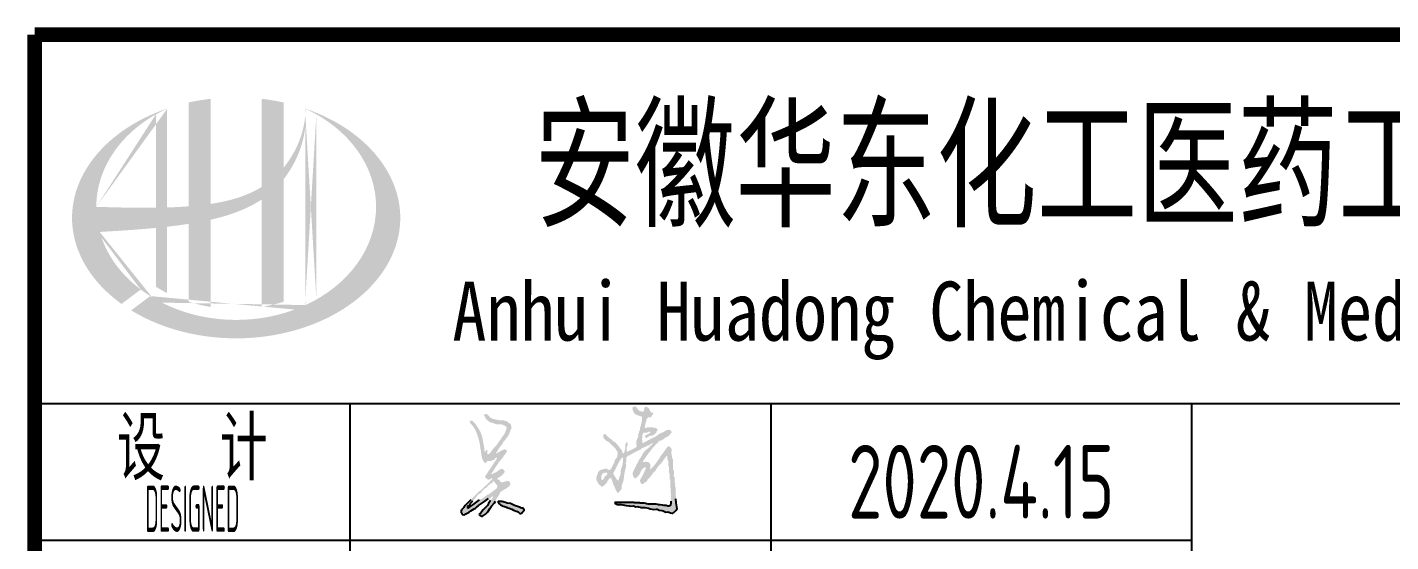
# Model space of a CAD drawing. Extents: x 84552 to 1115094, y -331058 to 102248.
# Drawn here: x 116173 to 119414, y 57981 to 59202 of the extents above; entities that cross this region are included whole.
import ezdxf
from ezdxf.enums import TextEntityAlignment as Align

# ---------------------------------------------------------------- set-up
doc = ezdxf.new("R2010")
doc.units = 0
doc.header["$LTSCALE"] = 1000
doc.header["$MEASUREMENT"] = 0
doc.styles.add('sceie', font='sceie.shx', dxfattribs={"width": 0.7, "bigfont": 'sceic.shx'})
doc.styles.add('宋体', font='', dxfattribs={"width": 0.6})
doc.styles.get('宋体').set_extended_font_data('SimSun')

msp = doc.modelspace()

# ---------------------------------------------------------------- hatches: boundary and pattern name
h = msp.add_hatch(color=256)
edge = h.paths.add_edge_path()
edge.add_spline(control_points=[(116609.1, 58745.6), (116612.1, 58746.3), (116615.2, 58747), (116639.7, 58752.9), (116661, 58759.4), (116698.5, 58775), (116715, 58783.4), (116730.4, 58793.7)], knot_values=[61.629012, 61.629012, 61.629012, 61.629012, 63.330431, 63.330431, 75.353634, 75.353634, 85.398649, 85.398649, 85.398649, 85.398649], degree=3, periodic=0)
edge.add_line((116730.4, 58793.7), (116730.4, 58538.6))
edge.add_spline(control_points=[(116730.4, 58538.6), (116739, 58540), (116747.5, 58541.7), (116764.9, 58545.7), (116773.7, 58548.1), (116782.4, 58550.8)], knot_values=[4.908456, 4.908456, 4.908456, 4.908456, 4.992821, 4.992821, 5.083034, 5.083034, 5.083034, 5.083034], degree=3, periodic=0)
edge.add_line((116782.4, 58550.8), (116782.4, 58841.6))
edge.add_spline(control_points=[(116782.4, 58841.6), (116786.8, 58847), (116790.9, 58852.7), (116803.9, 58872.5), (116811.7, 58887.5), (116826.4, 58923.9), (116832, 58945.8), (116834.3, 58968.5), (116834.4, 58969.1), (116834.4, 58969.7)], knot_values=[97.991744, 97.991744, 97.991744, 97.991744, 101.64219, 101.64219, 110.337975, 110.337975, 121.934322, 121.934322, 122.270691, 122.270691, 122.270691, 122.270691], degree=3, periodic=0)
edge.add_line((116834.4, 58969.7), (116834.4, 59004.9))
edge.add_spline(control_points=[(116834.4, 59004.9), (116834.4, 59001.1), (116834.2, 58997.3), (116833.9, 58993.4)], knot_values=[126.194075, 126.194075, 126.194075, 126.194075, 128.396762, 128.396762, 128.396762, 128.396762], degree=3, periodic=0)
edge.add_spline(control_points=[(116833.9, 58993.4), (116833.7, 58990.3), (116833.4, 58987.2), (116833, 58984.1)], knot_values=[124.417049, 124.417049, 124.417049, 124.417049, 126.194075, 126.194075, 126.194075, 126.194075], degree=3, periodic=0)
edge.add_spline(control_points=[(116833, 58984.1), (116832.4, 58979.6), (116831.7, 58975), (116830.8, 58970.5)], knot_values=[121.80529, 121.80529, 121.80529, 121.80529, 124.417049, 124.417049, 124.417049, 124.417049], degree=3, periodic=0)
edge.add_spline(control_points=[(116830.8, 58970.5), (116829.6, 58964.4), (116828.1, 58958.3), (116826.4, 58952.3)], knot_values=[118.31574, 118.31574, 118.31574, 118.31574, 121.80529, 121.80529, 121.80529, 121.80529], degree=3, periodic=0)
edge.add_spline(control_points=[(116826.4, 58952.3), (116824.6, 58946.2), (116822.6, 58940.2), (116820.3, 58934.3)], knot_values=[114.795988, 114.795988, 114.795988, 114.795988, 118.31574, 118.31574, 118.31574, 118.31574], degree=3, periodic=0)
edge.add_spline(control_points=[(116820.3, 58934.3), (116818.1, 58928.5), (116815.6, 58922.7), (116812.9, 58917)], knot_values=[111.329641, 111.329641, 111.329641, 111.329641, 114.795988, 114.795988, 114.795988, 114.795988], degree=3, periodic=0)
edge.add_spline(control_points=[(116812.9, 58917), (116810.1, 58911.2), (116807.1, 58905.6), (116803.9, 58900)], knot_values=[107.79529, 107.79529, 107.79529, 107.79529, 111.329641, 111.329641, 111.329641, 111.329641], degree=3, periodic=0)
edge.add_spline(control_points=[(116803.9, 58900), (116800.7, 58894.6), (116797.4, 58889.3), (116793.8, 58884.2)], knot_values=[104.343579, 104.343579, 104.343579, 104.343579, 107.79529, 107.79529, 107.79529, 107.79529], degree=3, periodic=0)
edge.add_spline(control_points=[(116793.8, 58884.2), (116790.2, 58879), (116786.4, 58874), (116782.4, 58869.1)], knot_values=[100.8507, 100.8507, 100.8507, 100.8507, 104.343579, 104.343579, 104.343579, 104.343579], degree=3, periodic=0)
edge.add_line((116782.4, 58869.1), (116782.4, 59023.8))
edge.add_spline(control_points=[(116782.4, 59023.8), (116765.4, 59027.6), (116748, 59030.5), (116730.4, 59032.5)], knot_values=[4.423999, 4.423999, 4.423999, 4.423999, 4.558741, 4.558741, 4.558741, 4.558741], degree=3, periodic=0)
edge.add_line((116730.4, 59032.5), (116730.4, 58823.5))
edge.add_spline(control_points=[(116730.4, 58823.5), (116694.5, 58801.2), (116652.4, 58789.6), (116609.1, 58783.1)], knot_values=[63.246215, 63.246215, 63.246215, 63.246215, 87.689124, 87.689124, 87.689124, 87.689124], degree=3, periodic=0)
edge.add_line((116609.1, 58783.1), (116609.1, 59032.5))
edge.add_spline(control_points=[(116609.1, 59032.5), (116591.5, 59030.5), (116574.1, 59027.6), (116557.1, 59023.8)], knot_values=[4.866038, 4.866038, 4.866038, 4.866038, 5.000777, 5.000777, 5.000777, 5.000777], degree=3, periodic=0)
edge.add_line((116557.1, 59023.8), (116557.1, 58777.4))
edge.add_spline(control_points=[(116557.1, 58777.4), (116556.3, 58777.3), (116538.8, 58776), (116521.5, 58775.1), (116505.1, 58774.6)], knot_values=[43.657356, 43.657356, 43.657356, 43.657356, 44.134253, 53.497092, 53.497092, 53.497092, 53.497092], degree=3, periodic=0)
edge.add_line((116505.1, 58774.6), (116505.1, 59009.2))
edge.add_spline(control_points=[(116505.1, 59009.2), (116496.6, 59006.2), (116488.2, 59003.1), (116480, 58999.7)], knot_values=[5.14157, 5.14157, 5.14157, 5.14157, 5.212921, 5.212921, 5.212921, 5.212921], degree=3, periodic=0)
edge.add_spline(control_points=[(116480, 58999.7), (116476.5, 58998.3), (116473.1, 58996.8), (116457, 58989.8), (116444.7, 58983.6), (116433, 58977)], knot_values=[5.212921, 5.212921, 5.212921, 5.212921, 5.24296, 5.24296, 5.355623, 5.355623, 5.355623, 5.355623], degree=3, periodic=0)
edge.add_spline(control_points=[(116433, 58977), (116425.6, 58972.9), (116418.3, 58968.5), (116411.3, 58963.9)], knot_values=[5.355623, 5.355623, 5.355623, 5.355623, 5.426974, 5.426974, 5.426974, 5.426974], degree=3, periodic=0)
edge.add_spline(control_points=[(116411.3, 58963.9), (116407.6, 58961.5), (116404, 58959.1), (116397.2, 58954.3), (116394.1, 58952.1), (116391.1, 58949.8)], knot_values=[5.426974, 5.426974, 5.426974, 5.426974, 5.464765, 5.464765, 5.498325, 5.498325, 5.498325, 5.498325], degree=3, periodic=0)
edge.add_spline(control_points=[(116391.1, 58949.8), (116378, 58940), (116366, 58929.5), (116355, 58918.6)], knot_values=[5.498325, 5.498325, 5.498325, 5.498325, 5.641027, 5.641027, 5.641027, 5.641027], degree=3, periodic=0)
edge.add_spline(control_points=[(116355, 58918.6), (116351.5, 58915.1), (116348.2, 58911.5), (116337.9, 58900.2), (116331.5, 58892.3), (116325.6, 58884.2)], knot_values=[5.641027, 5.641027, 5.641027, 5.641027, 5.686569, 5.686569, 5.783729, 5.783729, 5.783729, 5.783729], degree=3, periodic=0)
edge.add_spline(control_points=[(116325.6, 58884.2), (116318.1, 58873.8), (116311.4, 58863.1), (116304.8, 58850.6), (116304, 58849), (116303.2, 58847.4)], knot_values=[5.783729, 5.783729, 5.783729, 5.783729, 5.908374, 5.908374, 5.92643, 5.92643, 5.92643, 5.92643], degree=3, periodic=0)
edge.add_spline(control_points=[(116303.2, 58847.4), (116297, 58834.9), (116292, 58822.1), (116288.2, 58809.1)], knot_values=[5.92643, 5.92643, 5.92643, 5.92643, 6.069132, 6.069132, 6.069132, 6.069132], degree=3, periodic=0)
edge.add_spline(control_points=[(116288.2, 58809.1), (116286.6, 58803.5), (116285.2, 58798), (116282.6, 58784.9), (116281.4, 58777.4), (116280.7, 58769.8)], knot_values=[6.069132, 6.069132, 6.069132, 6.069132, 6.130179, 6.130179, 6.211834, 6.211834, 6.211834, 6.211834], degree=3, periodic=0)
edge.add_spline(control_points=[(116280.7, 58769.8), (116280.1, 58763.2), (116279.8, 58756.6), (116279.8, 58750)], knot_values=[6.211834, 6.211834, 6.211834, 6.211834, 6.283185, 6.283185, 6.283185, 6.283185], degree=3, periodic=0)
edge.add_spline(control_points=[(116279.8, 58750), (116279.8, 58745.4), (116279.9, 58740.7), (116280.2, 58736.1)], knot_values=[6.283185, 6.283185, 6.283185, 6.283185, 6.333655, 6.333655, 6.333655, 6.333655], degree=3, periodic=0)
edge.add_spline(control_points=[(116280.2, 58736.1), (116280.9, 58726.7), (116282.1, 58717.4), (116284, 58708.2)], knot_values=[6.333655, 6.333655, 6.333655, 6.333655, 6.434594, 6.434594, 6.434594, 6.434594], degree=3, periodic=0)
edge.add_spline(control_points=[(116284, 58708.2), (116284.1, 58707.6), (116284.3, 58706.9), (116286.2, 58697.7), (116288.6, 58689.1), (116291.5, 58680.6)], knot_values=[6.434594, 6.434594, 6.434594, 6.434594, 6.441278, 6.441278, 6.535532, 6.535532, 6.535532, 6.535532], degree=3, periodic=0)
edge.add_spline(control_points=[(116291.5, 58680.6), (116294.7, 58671.5), (116298.4, 58662.5), (116302.8, 58653.6)], knot_values=[6.535532, 6.535532, 6.535532, 6.535532, 6.636471, 6.636471, 6.636471, 6.636471], degree=3, periodic=0)
edge.add_spline(control_points=[(116302.8, 58653.6), (116303.9, 58651.3), (116305, 58649.1), (116309.7, 58640.3), (116313.6, 58633.8), (116317.7, 58627.3)], knot_values=[6.636471, 6.636471, 6.636471, 6.636471, 6.661894, 6.661894, 6.73741, 6.73741, 6.73741, 6.73741], degree=3, periodic=0)
edge.add_spline(control_points=[(116317.7, 58627.3), (116323.3, 58618.8), (116329.5, 58610.4), (116336.3, 58602.2)], knot_values=[6.73741, 6.73741, 6.73741, 6.73741, 6.838349, 6.838349, 6.838349, 6.838349], degree=3, periodic=0)
edge.add_spline(control_points=[(116336.3, 58602.2), (116339.2, 58598.6), (116342.3, 58595.1), (116349.6, 58587.1), (116353.8, 58582.7), (116358.3, 58578.3)], knot_values=[6.838349, 6.838349, 6.838349, 6.838349, 6.88251, 6.88251, 6.939288, 6.939288, 6.939288, 6.939288], degree=3, periodic=0)
edge.add_spline(control_points=[(116358.3, 58578.3), (116366.2, 58570.7), (116374.6, 58563.2), (116383.6, 58556.1)], knot_values=[6.939288, 6.939288, 6.939288, 6.939288, 7.040227, 7.040227, 7.040227, 7.040227], degree=3, periodic=0)
edge.add_spline(control_points=[(116383.6, 58556.1), (116388, 58552.6), (116392.6, 58549.1), (116397.3, 58545.7)], knot_values=[7.040227, 7.040227, 7.040227, 7.040227, 7.090696, 7.090696, 7.090696, 7.090696], degree=3, periodic=0)
edge.add_line((116397.3, 58545.7), (116442.9, 58579.9))
edge.add_ellipse((116669.8, 58776), major_axis=(332.5, 0), ratio=0.806676, start_angle=192.819, end_angle=226.9853, ccw=False)
edge.add_spline(control_points=[(116345.5, 58716.5), (116357.6, 58717.3), (116369.6, 58718), (116413.9, 58720.8), (116446.3, 58722.9), (116479.1, 58726.1)], knot_values=[11.398263, 11.398263, 11.398263, 11.398263, 18.40729, 18.40729, 37.18094, 37.18094, 37.18094, 37.18094], degree=3, periodic=0)
edge.add_line((116479.1, 58726.1), (116479.1, 58586.6))
edge.add_spline(control_points=[(116479.1, 58586.6), (116480.9, 58585.4), (116482.7, 58584.3), (116491.1, 58579.2), (116498, 58575.4), (116505.1, 58571.9)], knot_values=[4.049945, 4.049945, 4.049945, 4.049945, 4.072021, 4.072021, 4.153257, 4.153257, 4.153257, 4.153257], degree=3, periodic=0)
edge.add_line((116505.1, 58571.9), (116505.1, 58728.8))
edge.add_spline(control_points=[(116505.1, 58728.8), (116521.2, 58730.6), (116537.4, 58732.8), (116554.8, 58735.5), (116556, 58735.6), (116557.1, 58735.8)], knot_values=[42.135009, 42.135009, 42.135009, 42.135009, 51.307228, 51.307228, 51.948574, 51.948574, 51.948574, 51.948574], degree=3, periodic=0)
edge.add_line((116557.1, 58735.8), (116557.1, 58550.8))
edge.add_spline(control_points=[(116557.1, 58550.8), (116573.9, 58545.6), (116591.3, 58541.5), (116609.1, 58538.6)], knot_values=[4.34174, 4.34174, 4.34174, 4.34174, 4.516316, 4.516316, 4.516316, 4.516316], degree=3, periodic=0)
edge.add_line((116609.1, 58538.6), (116609.1, 58745.6))
edge = h.paths.add_edge_path(flags=16)
edge.add_ellipse((116669.8, 58776), major_axis=(332.5, 0), ratio=0.806676, start_angle=124.9875, end_angle=179.999, ccw=False)
edge.add_line((116479.1, 58995.8), (116479.1, 58774))
edge.add_spline(control_points=[(116479.1, 58774), (116431.4, 58773.3), (116384.4, 58774.9), (116337.2, 58776.1)], knot_values=[11.27373, 11.27373, 11.27373, 11.27373, 38.687513, 38.687513, 38.687513, 38.687513], degree=3, periodic=0)
edge = h.paths.add_edge_path()
edge.add_spline(control_points=[(116420.3, 58530.5), (116435.9, 58521), (116452.4, 58512.3), (116494.8, 58493.7), (116521.4, 58484.8), (116576.8, 58471.5), (116605.5, 58467.2), (116663.6, 58463.3), (116692.9, 58463.8), (116750.7, 58469.5), (116779.1, 58474.8), (116833.6, 58489.8), (116859.7, 58499.5), (116908.2, 58523), (116930.5, 58536.7), (116970.5, 58567.1), (116988.1, 58583.9), (117017.8, 58619.7), (117029.8, 58638.6), (117048, 58677.7), (117054.2, 58697.8), (117060.4, 58738.4), (117060.6, 58758.9), (117054.8, 58799.6), (117048.9, 58819.8), (117031.1, 58859.2), (117019.2, 58878.3), (116989.8, 58914.4), (116972.3, 58931.4), (116932.4, 58962.2), (116910, 58976.1), (116869.4, 58995.9), (116852.3, 59003), (116834.4, 59009.2)], knot_values=[0.886421, 0.886421, 0.886421, 0.886421, 1.040557, 1.040557, 1.261172, 1.261172, 1.481788, 1.481788, 1.702404, 1.702404, 1.92302, 1.92302, 2.143636, 2.143636, 2.364252, 2.364252, 2.584868, 2.584868, 2.805484, 2.805484, 3.026099, 3.026099, 3.246715, 3.246715, 3.46852, 3.46852, 3.690325, 3.690325, 3.91213, 3.91213, 4.133935, 4.133935, 4.283209, 4.283209, 4.283209, 4.283209], degree=3, periodic=0)
edge.add_line((116834.4, 59009.2), (116834.4, 59009.1))
edge.add_spline(control_points=[(116834.4, 59009.1), (116834.4, 59007.7), (116834.4, 59006.3), (116834.4, 59004.9)], knot_values=[128.396762, 128.396762, 128.396762, 128.396762, 129.192193, 129.192193, 129.192193, 129.192193], degree=3, periodic=0)
edge.add_line((116834.4, 59004.9), (116834.4, 58543))
edge.add_ellipse((116669.8, 58776), major_axis=(332.5, 0), ratio=0.806676, start_angle=232.1054, end_angle=299.6833, ccw=False)
edge.add_line((116465.5, 58564.4), (116420.3, 58530.5))
edge = h.paths.add_edge_path(flags=16)
edge.add_ellipse((116669.8, 58776), major_axis=(332.5, 0), ratio=0.806676, start_angle=304.9875, end_angle=415.0121, ccw=False)
edge.add_line((116860.4, 58556.3), (116860.4, 58995.8))
h = msp.add_hatch(color=256)
h.dxf.hatch_style = 1
h.paths.add_polyline_path([(117306.5, 58186), (117309.3, 58188.4), (117309.1, 58189.8), (117309.7, 58190.9), (117310.9, 58191.5), (117312.2, 58193.2), (117312.8, 58194.2), (117313.5, 58196.2), (117311.7, 58198.8), (117310.2, 58199.9), (117307.3, 58200.9), (117299.6, 58197.2), (117295.9, 58195.2), (117288.5, 58191), (117287.5, 58191.5), (117287.1, 58192.5), (117287.5, 58193.6), (117288.8, 58193.4), (117289.9, 58194.3), (117290.1, 58195.7), (117294, 58202.7), (117296.4, 58206.1), (117301.5, 58212.3), (117304.3, 58217.4), (117306.1, 58219.9), (117310.4, 58223.8), (117310.1, 58225.2), (117310.7, 58226.3), (117312, 58226.9), (117316.9, 58233.7), (117318.9, 58237.7), (117321.3, 58245.7), (117323.4, 58249.4), (117323.9, 58251.9), (117323.4, 58256.1), (117322.6, 58259), (117321.6, 58260.5), (117319.2, 58262.4), (117313.7, 58266.5), (117310.3, 58268.1), (117303.6, 58269.7), (117300.1, 58269.7), (117298.3, 58269.7), (117294.8, 58269.7), (117288.9, 58270.9), (117286, 58271.5), (117280.2, 58272.8), (117275.6, 58274.7), (117273.4, 58276.3), (117270.3, 58280.1), (117269, 58281.3), (117268.4, 58281.9), (117267.1, 58283.2), (117264.6, 58284.2), (117263, 58284.3), (117260.4, 58283.7), (117259.1, 58283), (117258.8, 58281.1), (117259.9, 58280.1), (117262.2, 58274.9), (117264, 58272.4), (117268.2, 58268.6), (117271.3, 58266), (117273.2, 58264.9), (117277, 58263.4), (117279.2, 58263.7), (117280.6, 58263.3), (117282.3, 58261.8), (117284.4, 58261.8), (117285.6, 58261.4), (117287.5, 58260.3), (117292.1, 58260.3), (117294.3, 58260.3), (117298.9, 58260.3), (117304.2, 58258.7), (117306.8, 58257.5), (117311.4, 58254.5), (117312.6, 58252.6), (117312.8, 58251), (117312, 58248.8), (117308.5, 58239.9), (117306.1, 58235.6), (117300.5, 58228), (117299.1, 58225.3), (117298.3, 58224), (117296.3, 58221.7), (117290, 58212.4), (117286.4, 58207.9), (117278.6, 58199.8), (117275.6, 58194.8), (117273.6, 58192.4), (117269.2, 58188.4), (117268.8, 58189.4), (117267.7, 58189.8), (117266.6, 58189.4), (117266.6, 58193.2), (117266.6, 58195.1), (117266.6, 58198.8), (117265.4, 58199.1), (117264.8, 58199.2), (117263.5, 58199.3), (117262.7, 58197.3), (117262.2, 58196.4), (117260.9, 58194.6), (117260, 58194.8), (117259.5, 58195.9), (117259.9, 58196.7), (117259.5, 58200.9), (117259.2, 58203), (117258.8, 58207.1), (117258, 58211.3), (117257.6, 58213.4), (117256.7, 58217.6), (117255.7, 58223.8), (117255.1, 58227), (117253.6, 58233.2), (117250, 58242.4), (117247.6, 58246.8), (117242.1, 58255.1), (117238.6, 58260.5), (117236.5, 58263.1), (117231.7, 58267.6), (117229.8, 58268.8), (117228.1, 58268.9), (117226, 58268.1), (117225, 58267.6), (117224.8, 58266.3), (117225.5, 58265.5), (117226.3, 58262.6), (117227.3, 58261.1), (117229.6, 58259.2), (117234.2, 58253.4), (117236.2, 58250.2), (117239.5, 58243.6), (117243, 58235), (117244.4, 58230.6), (117246.8, 58221.7), (117247.5, 58219.2), (117247.8, 58218), (117248.4, 58215.5), (117249.2, 58210.5), (117249.6, 58208), (117250.5, 58203), (117250.1, 58201.2), (117250.6, 58199.8), (117252, 58198.8), (117251.8, 58192.5), (117252.2, 58189.3), (117253.6, 58183.2), (117254.7, 58177.9), (117255.9, 58175.2), (117258.8, 58170.7), (117259.7, 58169), (117261.1, 58168.3), (117263, 58168.6), (117264.6, 58170.3), (117265.5, 58171.1), (117267.1, 58172.8), (117272.5, 58172.6), (117275.3, 58173.2), (117280.2, 58175.4), (117281.8, 58175.9), (117282.7, 58176.1), (117284.3, 58175.9), (117284.3, 58178.4), (117286, 58180.3), (117288.5, 58180.6), (117289.5, 58180.1), (117289.7, 58178.8), (117289, 58178), (117278.1, 58161.8), (117272.7, 58153.7), (117261.9, 58137.3), (117261.1, 58135.5), (117261.8, 58133.6), (117263.5, 58132.6), (117265.3, 58131.3), (117266.1, 58130.6), (117267.7, 58129), (117271.2, 58129), (117273.1, 58129.6), (117276, 58131.6), (117276.8, 58131.9), (117277.5, 58131.7), (117278.1, 58131.1), (117278.3, 58130.2), (117278.1, 58129.6), (117277.6, 58129), (117271.5, 58123), (117268.5, 58119.9), (117262.5, 58113.9), (117261.6, 58113.5), (117261.2, 58113.3), (117260.4, 58112.8), (117256.2, 58108.7), (117254.1, 58106.6), (117250, 58102.4), (117249.1, 58102), (117248.7, 58101.8), (117247.9, 58101.4), (117234.3, 58087.8), (117227.6, 58081.1), (117214, 58067.5), (117211.1, 58062.9), (117209.2, 58060.8), (117205.2, 58057.1), (117204.2, 58054.8), (117204, 58053.3), (117204.6, 58050.9), (117205.7, 58048.8), (117206.2, 58047.7), (117207.2, 58045.6), (117210.7, 58045.4), (117212.7, 58045.9), (117215.6, 58047.7), (117223.8, 58051.9), (117227.8, 58054.3), (117235.4, 58059.7), (117238.7, 58061.3), (117240.3, 58062.6), (117242.7, 58065.4), (117244, 58065.2), (117245.2, 58065.8), (117245.8, 58067), (117255.4, 58073.7), (117260.2, 58077), (117269.8, 58083.7), (117272.8, 58084.3), (117274.3, 58085.2), (117276.5, 58087.3), (117277, 58088.4), (117277.9, 58089), (117279.1, 58088.9), (117280.1, 58088.4), (117280.3, 58087.1), (117279.7, 58086.3), (117278.6, 58084.3), (117277.8, 58083.4), (117276, 58082.1), (117276.2, 58080.7), (117275.7, 58079.6), (117274.4, 58079), (117271.2, 58074.6), (117269.7, 58072.3), (117267.1, 58067.5), (117263, 58063.4), (117260.9, 58061.3), (117256.7, 58057.1), (117253.8, 58052.7), (117251.9, 58050.6), (117247.9, 58047.2), (117247.6, 58045.7), (117247.9, 58044.7), (117248.9, 58043.6), (117249.7, 58044), (117250.9, 58043.4), (117251, 58042.5), (117253.6, 58041.8), (117255.5, 58042), (117257.8, 58043.6), (117262.1, 58046.7), (117264.1, 58048.5), (117267.7, 58052.4), (117273.5, 58061.4), (117276.7, 58065.7), (117283.8, 58073.8), (117285.9, 58077.9), (117286.9, 58080), (117289, 58084.2), (117293.4, 58090.6), (117295.4, 58094), (117298.9, 58100.9), (117300.3, 58100.6), (117301.4, 58101.2), (117302.1, 58102.4), (117308.9, 58106.3), (117312.3, 58108.4), (117318.7, 58112.8), (117318.6, 58114.2), (117319.5, 58115.3), (117320.8, 58115.4), (117321.4, 58118.8), (117321.1, 58120.7), (117319.8, 58123.8), (117317, 58125), (117315.5, 58125.3), (117312.5, 58125.3), (117307.7, 58123.5), (117305.1, 58122.9), (117300, 58122.2), (117298, 58123.4), (117297.1, 58124.7), (117296.8, 58126.9), (117295.5, 58126.7), (117294.4, 58127.2), (117293.7, 58128.5), (117292.7, 58129.2), (117291.8, 58129.4), (117290.6, 58129), (117290.2, 58130.7), (117290.7, 58132.1), (117292.2, 58133.2), (117298.3, 58136.7), (117301.2, 58139), (117306.2, 58144.1), (117307.6, 58146.5), (117307.7, 58148.3), (117306.7, 58150.9), (117305.5, 58152.1), (117304.9, 58152.7), (117303.6, 58154), (117300.4, 58154.2), (117298.6, 58153.9), (117295.8, 58152.4), (117288.9, 58147.4), (117285, 58145.2), (117277, 58142), (117276.4, 58142.2), (117276.1, 58143.1), (117276.5, 58143.6), (117278.6, 58146.6), (117279.8, 58148.1), (117282.3, 58150.9), (117282, 58152.3), (117282.6, 58153.4), (117283.8, 58154), (117285.2, 58156.7), (117286, 58158), (117288, 58160.3), (117293.5, 58169.1), (117296.7, 58173.3), (117303.6, 58181.1), (117305.2, 58184.4)])
h.paths.add_polyline_path([(117280.9, 58125), (117282.3, 58124.8), (117285.1, 58120.9), (117286.7, 58119), (117290.1, 58115.4), (117290.4, 58112.3), (117290, 58110.4), (117288.5, 58107.6), (117283.5, 58103.8), (117281, 58102), (117276, 58098.3), (117272.3, 58095.3), (117270.1, 58094.1), (117265.6, 58092.5), (117264.3, 58090.7), (117263.4, 58089.9), (117261.4, 58088.9), (117256.7, 58084.8), (117253.8, 58083.2), (117247.9, 58081.1), (117242.1, 58075.7), (117238.9, 58073.3), (117232.2, 58069.1), (117227.6, 58065.4), (117225.1, 58063.8), (117219.7, 58061.3), (117219.8, 58061.7), (117219.6, 58062.1), (117219.2, 58062.3), (117219.2, 58063.8), (117219.9, 58064.9), (117221.3, 58065.4), (117223.7, 58067.3), (117224.7, 58068.8), (117225.5, 58071.7), (117229.6, 58075.9), (117231.7, 58077.9), (117235.9, 58082.1), (117238.6, 58085.6), (117240, 58087.4), (117242.7, 58091), (117244.8, 58093.4), (117246.4, 58094.5), (117249.4, 58095.7), (117251.9, 58097.4), (117252.9, 58098.7), (117254.1, 58101.4), (117258.5, 58106), (117261.1, 58108.1), (117266.6, 58111.3), (117267.5, 58112.2), (117267.8, 58113.1), (117267.7, 58114.4), (117269, 58115), (117269.6, 58115.3), (117270.8, 58116), (117273.6, 58118.9), (117275.4, 58120.1), (117279.1, 58121.7), (117279.1, 58122.5), (117279.1, 58123), (117279.1, 58123.8), (117280.1, 58124.7)], flags=16)
h.paths.add_polyline_path([(117331.1, 58067.3), (117321.8, 58071.7), (117313.6, 58073.2), (117309.5, 58074.2), (117301.5, 58076.9), (117298, 58076.9), (117296.2, 58076.9), (117292.7, 58076.9), (117292, 58076.3), (117291.9, 58075.6), (117292.2, 58074.8), (117292.9, 58073.6), (117293.2, 58073), (117293.7, 58071.7), (117297.7, 58069.1), (117299.8, 58067.9), (117304.1, 58066), (117307.7, 58065.2), (117309.5, 58064.4), (117312.5, 58062.3), (117315, 58062.5), (117316.5, 58062.1), (117318.7, 58060.7), (117321.2, 58059.9), (117322.5, 58059.5), (117325, 58058.7), (117329.1, 58056.6), (117331.2, 58055.5), (117335.4, 58053.5), (117338.4, 58052.9), (117340, 58052), (117342.2, 58049.8), (117342.6, 58049.4), (117342.8, 58049.2), (117343.2, 58048.8), (117345.3, 58048.2), (117346.7, 58048.5), (117348.4, 58049.8), (117350.2, 58050.6), (117351, 58051.3), (117352.1, 58052.9), (117353.8, 58054.9), (117354.2, 58056.7), (117353.6, 58059.2), (117352.8, 58060), (117352.4, 58060.4), (117351.5, 58061.3), (117349.2, 58060.9), (117347.6, 58061.3), (117345.8, 58062.8), (117335.9, 58065.5)])
h.paths.add_polyline_path([(117715.9, 58068.7), (117715.3, 58073.5), (117714.6, 58083.2), (117715.5, 58083.4), (117715.7, 58084.6), (117715.2, 58085.2), (117714.3, 58094.4), (117714.2, 58099), (117714.6, 58108.2), (117713.8, 58110.7), (117713.4, 58111.9), (117712.6, 58114.4), (117713.2, 58117.7), (117713, 58119.7), (117711.5, 58122.7), (117711.5, 58127.3), (117711.5, 58129.6), (117711.5, 58134.2), (117710.7, 58135.5), (117710.3, 58136.1), (117709.4, 58137.3), (117710, 58141.9), (117710.1, 58144.2), (117710, 58148.8), (117708.3, 58153.6), (117707.9, 58156.2), (117707.9, 58161.3), (117708.2, 58168.4), (117708.1, 58172), (117707.4, 58179), (117706, 58179.5), (117705.4, 58180.8), (117705.8, 58182.1), (117705, 58186.3), (117704.5, 58188.4), (117703.7, 58192.6), (117704.6, 58197.5), (117704.5, 58200.2), (117703.2, 58205.1), (117701.8, 58204.8), (117700.7, 58205.4), (117700.1, 58206.6), (117698.1, 58207.8), (117696.1, 58207.6), (117694.3, 58206.1), (117687.1, 58196), (117683.5, 58191), (117676.1, 58181.1), (117676.3, 58179.7), (117675.8, 58178.6), (117674.5, 58178), (117667.2, 58167.5), (117663.2, 58162.5), (117654.7, 58153), (117654.1, 58153), (117653.8, 58153), (117653.2, 58153), (117652.7, 58153.8), (117653.3, 58154.9), (117654.2, 58155), (117654.2, 58159.2), (117654.2, 58161.3), (117654.2, 58165.5), (117653, 58165.9), (117652.5, 58167.5), (117653.2, 58168.6), (117651.8, 58168.3), (117650.7, 58168.9), (117650, 58170.1), (117645.5, 58171), (117643.2, 58171.1), (117638.6, 58170.7), (117638.5, 58170.2), (117637.9, 58169.9), (117637.5, 58170.1), (117636.6, 58170.6), (117636.3, 58171.9), (117637, 58172.8), (117644.2, 58183.7), (117648.1, 58189.1), (117656.3, 58199.3), (117658.3, 58202.7), (117659.4, 58204.3), (117662, 58207.1), (117663.2, 58207.2), (117663.8, 58207.5), (117664.6, 58208.2), (117665.6, 58211.1), (117666.8, 58212.6), (117669.3, 58214.4), (117670.4, 58214.5), (117671.1, 58214.8), (117671.9, 58215.5), (117672.4, 58218), (117673.4, 58219.4), (117675.6, 58220.7), (117681.5, 58222.4), (117684.4, 58224), (117689.1, 58228), (117694.8, 58230.8), (117697.5, 58232.6), (117702.1, 58236.8), (117702, 58238.2), (117702.9, 58239.3), (117704.2, 58239.4), (117704.7, 58241.3), (117704.4, 58242.6), (117703.2, 58244.1), (117702.1, 58245.2), (117701.6, 58245.7), (117700.6, 58246.7), (117696.6, 58247), (117694.5, 58246.8), (117690.7, 58245.7), (117690.3, 58244.9), (117690.1, 58244.4), (117689.6, 58243.6), (117688.3, 58243.8), (117687.2, 58243.3), (117686.5, 58242), (117678.8, 58239.1), (117675, 58237.1), (117668.3, 58232.1), (117659.8, 58227.7), (117655.5, 58225.5), (117646.9, 58221.2), (117643.2, 58219.1), (117641.3, 58218), (117637.5, 58216), (117636.7, 58215.3), (117635.4, 58215.6), (117634.9, 58216.5), (117634.5, 58224.4), (117634.7, 58228.4), (117635.5, 58236.3), (117636.7, 58237.7), (117637.2, 58238.6), (117637.5, 58240.5), (117642.6, 58240.1), (117645.3, 58240.4), (117650, 58242), (117651.4, 58243), (117653.1, 58242.8), (117654.2, 58241.5), (117654.4, 58240.2), (117653.5, 58239.1), (117652.1, 58238.9), (117647.5, 58236.4), (117645.3, 58235.2), (117640.7, 58232.7), (117641.7, 58230.9), (117642.2, 58229.9), (117642.8, 58228), (117644.9, 58227.7), (117646.3, 58228.1), (117648, 58229.5), (117650.2, 58231.4), (117651.5, 58232.1), (117654.2, 58233.2), (117657.6, 58232.9), (117659.6, 58233.4), (117662.6, 58235.3), (117665.2, 58237.7), (117666.4, 58238.9), (117668.8, 58241.5), (117668.6, 58242.9), (117669.1, 58244), (117670.4, 58244.6), (117671.1, 58246.6), (117670.9, 58248.1), (117669.8, 58249.9), (117668.4, 58250.1), (117667.5, 58250.7), (117666.7, 58251.9), (117664.3, 58251.2), (117662.5, 58251.5), (117660.5, 58253), (117655, 58253), (117652.3, 58253), (117646.9, 58253), (117645.3, 58251.5), (117643.9, 58251.1), (117641.7, 58251.4), (117640.8, 58251.9), (117640.5, 58253.2), (117641.2, 58254), (117641.9, 58259.5), (117642.5, 58262.3), (117644.3, 58267.6), (117644.7, 58270.4), (117645.3, 58271.9), (117646.9, 58274.3), (117648, 58275.4), (117648.5, 58275.9), (117649.5, 58276.9), (117652.2, 58276.9), (117653.6, 58276.9), (117656.3, 58276.9), (117657.1, 58279.8), (117658.1, 58281.3), (117660.5, 58283.2), (117660.8, 58284.9), (117660.5, 58286), (117659.4, 58287.4), (117656.3, 58288.1), (117654.5, 58289.6), (117653.2, 58292.6), (117651.1, 58297), (117649.1, 58299.1), (117644.8, 58301.4), (117642.7, 58301.7), (117641.1, 58300.8), (117640.2, 58298.8), (117639.3, 58295.5), (117638.9, 58293.8), (117638.1, 58290.5), (117637.1, 58290.1), (117636.5, 58290), (117635.5, 58290), (117631.6, 58290.8), (117629.7, 58291.4), (117626.1, 58293.1), (117623.9, 58296.3), (117622.7, 58297.9), (117620.4, 58300.9), (117618, 58302.3), (117616.1, 58302.4), (117613.6, 58301.4), (117612.7, 58300.6), (117612.3, 58300.2), (117611.5, 58299.3), (117611.8, 58295.3), (117612.4, 58293.2), (117614.1, 58289.4), (117616.2, 58285.7), (117618.1, 58284), (117621.9, 58282.2), (117626.9, 58280.5), (117629.4, 58279.6), (117634.4, 58278), (117634.6, 58273), (117634.4, 58270.4), (117633.4, 58265.5), (117631.9, 58259.7), (117631.2, 58256.7), (117629.7, 58250.9), (117629.4, 58247.9), (117629, 58246.3), (117627.6, 58243.6), (117627, 58240.6), (117626.5, 58239.1), (117625, 58236.3), (117625.4, 58232.5), (117625.1, 58230.4), (117623.5, 58226.9), (117622.6, 58224.4), (117622.1, 58223.1), (117620.9, 58220.7), (117620.9, 58216.5), (117620.9, 58214.4), (117620.9, 58210.3), (117622, 58209.7), (117622.3, 58208.1), (117621.4, 58207.1), (117620.4, 58206.1), (117619.8, 58205.6), (117618.8, 58204.5), (117614.6, 58202.4), (117612.5, 58201.4), (117608.4, 58199.3), (117607.7, 58198.9), (117607.4, 58198.5), (117607.3, 58197.8), (117605.2, 58198.1), (117603.8, 58197.6), (117602.1, 58196.2), (117600.6, 58195.5), (117599.6, 58195.3), (117598, 58195.7), (117598, 58199.8), (117598, 58201.9), (117598, 58206.1), (117599.8, 58209.9), (117600.2, 58212.3), (117599.5, 58216.5), (117599, 58217.5), (117597.7, 58217.7), (117596.9, 58217), (117596.3, 58215.5), (117595.9, 58214.7), (117594.8, 58213.4), (117594.6, 58205.4), (117594.1, 58201.4), (117592.2, 58193.6), (117591.5, 58192.1), (117590.3, 58191.4), (117588.6, 58191.5), (117586.7, 58197.2), (117585.1, 58200), (117581.3, 58204.5), (117577.3, 58210.1), (117575.1, 58212.7), (117570.3, 58217.6), (117567.6, 58218.9), (117566.2, 58219.6), (117563.6, 58221.2), (117563.7, 58222.5), (117562.8, 58223.6), (117561.5, 58223.8), (117555.1, 58229), (117551.9, 58231.7), (117545.9, 58237.4), (117544.9, 58236.4), (117544, 58236.1), (117542.7, 58236.3), (117542.1, 58232.4), (117542.3, 58230.1), (117543.8, 58226.4), (117547.7, 58222.3), (117550.1, 58220.5), (117555.2, 58218.1), (117561.7, 58211.6), (117564.9, 58208.4), (117571.4, 58201.9), (117572.3, 58199.6), (117573.1, 58198.4), (117575, 58196.7), (117576.4, 58192.3), (117576.5, 58189.7), (117575.6, 58185.3), (117574.9, 58182.2), (117574.1, 58180.7), (117571.9, 58178.5), (117569.8, 58175.3), (117569.1, 58173.4), (117568.3, 58169.6), (117565.3, 58163.8), (117563.9, 58160.9), (117561, 58155), (117559.7, 58154.4), (117559.2, 58153.3), (117559.4, 58151.9), (117556, 58151.7), (117554, 58152.2), (117551.1, 58154), (117550.2, 58154.9), (117549.1, 58155.1), (117547.9, 58154.5), (117544.5, 58154.3), (117542.7, 58153.9), (117539.6, 58152.4), (117536.7, 58152), (117535.2, 58151.5), (117532.8, 58149.8), (117531.5, 58148.1), (117530.7, 58147.2), (117529.2, 58145.7), (117529.5, 58143.5), (117529.1, 58142.1), (117527.6, 58140.5), (117526.2, 58135.6), (117525.9, 58133), (117526.1, 58128), (117528.6, 58122.6), (117530.2, 58120.1), (117533.9, 58115.4), (117535.5, 58114.4), (117536.2, 58113.7), (117537.5, 58112.3), (117539.7, 58112.3), (117541, 58112.6), (117542.7, 58113.9), (117546.5, 58117.6), (117548.4, 58119.5), (117552.1, 58123.3), (117551.7, 58124.8), (117552.3, 58126.1), (117553.7, 58126.9), (117554.8, 58130), (117556.4, 58131.5), (117559.4, 58132.6), (117560, 58132), (117560.7, 58131.8), (117561.5, 58132.1), (117565.5, 58119.1), (117568.1, 58112.6), (117574, 58100.3), (117575, 58099.9), (117575.4, 58098.8), (117575, 58097.7), (117576.9, 58097.3), (117578.2, 58097.6), (117579.7, 58098.8), (117581.8, 58101.9), (117582.9, 58103.3), (117585.5, 58106.1), (117586.1, 58114.2), (117587.1, 58118.3), (117590.1, 58125.9), (117591, 58132.1), (117591.4, 58135.2), (117592.2, 58141.5), (117593.1, 58145.7), (117593.5, 58147.7), (117594.3, 58151.9), (117594.7, 58153.6), (117594.9, 58154.4), (117595.3, 58156.1), (117596, 58159.2), (117596.3, 58160.8), (117596.9, 58163.9), (117595.7, 58165.9), (117595.6, 58167.5), (117596.4, 58169.6), (117597.2, 58174.1), (117597.3, 58176.5), (117596.9, 58181.1), (117599, 58183.2), (117600, 58184.2), (117602.1, 58186.3), (117603.8, 58185.9), (117605.3, 58186.4), (117606.3, 58187.9), (117609.3, 58189.3), (117610.8, 58190.1), (117613.6, 58192), (117620.3, 58195.4), (117623.6, 58197), (117630.3, 58200.4), (117632.2, 58201.4), (117633.1, 58202.2), (117634.4, 58204), (117635.9, 58203.5), (117637.1, 58203.9), (117638.1, 58205.1), (117639.3, 58205.6), (117639.9, 58206.1), (117640.7, 58207.1), (117642.5, 58206.5), (117644, 58206.8), (117645.4, 58208.2), (117646.6, 58208.7), (117647.2, 58209.2), (117648, 58210.3), (117650.1, 58210), (117651.5, 58210.4), (117653.2, 58211.8), (117655.4, 58213.7), (117656.7, 58214.4), (117659.4, 58215.5), (117659.6, 58214.6), (117659.5, 58214), (117658.9, 58213.4), (117654.9, 58209.4), (117653, 58207.4), (117649, 58203.5), (117643.5, 58199.1), (117640.9, 58196.5), (117636.5, 58191), (117633, 58184.3), (117631, 58181), (117626.6, 58174.8), (117624.7, 58170.3), (117623.6, 58168), (117620.9, 58163.9), (117617.9, 58156.9), (117616.2, 58153.4), (117612.5, 58146.7), (117612.1, 58142.3), (117612.3, 58140), (117613.6, 58135.8), (117615, 58134.3), (117615.8, 58133.6), (117617.2, 58132.1), (117619.4, 58131.9), (117620.9, 58132.8), (117621.9, 58134.7), (117626, 58138.4), (117627.8, 58140.7), (117630.3, 58145.7), (117632.8, 58150.9), (117634.7, 58153.3), (117639.1, 58157.1), (117639.5, 58158.1), (117641, 58158.4), (117641.7, 58157.6), (117643.2, 58156.4), (117643.4, 58154.5), (117642.2, 58153), (117638.2, 58143.9), (117636, 58139.4), (117631.3, 58130.6), (117629.6, 58127.5), (117629.4, 58125), (117630.8, 58121.7), (117631.5, 58120.5), (117631.8, 58119.9), (117632.3, 58118.6), (117634.6, 58117.9), (117636.2, 58118.2), (117638.1, 58119.6), (117641, 58122), (117642.6, 58123), (117645.9, 58124.8), (117647, 58128.1), (117648.1, 58129.7), (117650.6, 58132.1), (117656, 58137.8), (117658.4, 58141), (117662.6, 58147.7), (117663.9, 58147.6), (117664.7, 58147.9), (117665.7, 58148.8), (117670.2, 58157), (117673.2, 58160.9), (117679.7, 58167.5), (117681.3, 58169.9), (117682.3, 58170.9), (117684.4, 58172.8), (117684.2, 58174.1), (117684.7, 58175.2), (117686, 58175.9), (117687.5, 58177.7), (117688.1, 58178.8), (117688.6, 58181.1), (117689.4, 58181.1), (117689.8, 58181.1), (117690.7, 58181.1), (117690.5, 58182.4), (117690.8, 58183.3), (117691.7, 58184.2), (117693, 58184.4), (117693.9, 58184.1), (117694.9, 58183.2), (117694.6, 58178.5), (117695, 58176), (117696.9, 58171.7), (117696.9, 58167.1), (117696.9, 58164.8), (117696.9, 58160.3), (117697.4, 58160.3), (117697.6, 58160.3), (117698, 58160.3), (117698, 58155.2), (117698, 58152.7), (117698, 58147.7), (117698.8, 58145.2), (117699.2, 58144), (117700.1, 58141.5), (117700.1, 58136.1), (117700.1, 58133.4), (117700.1, 58128), (117701, 58128.1), (117701.2, 58128.4), (117701.1, 58130), (117701.6, 58129.2), (117701.2, 58128.4), (117701.3, 58125.5), (117701.4, 58123.2), (117701.6, 58118.6), (117702.2, 58104.8), (117702.6, 58097.9), (117703.2, 58084.2), (117702.8, 58077.5), (117702.6, 58074.2), (117702.1, 58067.5), (117698.2, 58066.1), (117695.8, 58065.9), (117691.7, 58067), (117685.9, 58067.5), (117682.9, 58067.9), (117677.1, 58069.1), (117673.3, 58069.1), (117671.4, 58069.4), (117667.8, 58070.6), (117660.3, 58070.6), (117656.5, 58070.6), (117649, 58070.6), (117645.3, 58071.5), (117643.4, 58071.9), (117639.6, 58072.7), (117635.5, 58072.7), (117633.4, 58072.7), (117629.2, 58072.7), (117629.2, 58073.1), (117629.2, 58073.4), (117629.2, 58073.8), (117623.8, 58073.8), (117621.1, 58073.8), (117615.7, 58073.8), (117615.7, 58074.2), (117615.7, 58074.4), (117615.7, 58074.8), (117597.7, 58074.8), (117588.8, 58074.8), (117570.9, 58074.8), (117569.8, 58074.1), (117569.6, 58072.7), (117570.3, 58071.7), (117572.7, 58071), (117573.9, 58070.6), (117576.1, 58069.6), (117584.5, 58069.6), (117588.8, 58069), (117596.9, 58067), (117603.5, 58066.2), (117606.9, 58066.1), (117613.6, 58066.5), (117616.1, 58065.6), (117617.3, 58065.2), (117619.8, 58064.4), (117624, 58064.7), (117626.2, 58064.5), (117630.3, 58063.4), (117630.3, 58062.9), (117630.3, 58062.7), (117630.3, 58062.3), (117634.4, 58062.3), (117636.5, 58062.3), (117640.7, 58062.3), (117649.4, 58060.7), (117653.8, 58059.8), (117662.6, 58058.1), (117667.6, 58058.7), (117670.3, 58058.3), (117675.1, 58056.6), (117681.5, 58055.3), (117684.6, 58054.3), (117690.7, 58051.9), (117695.3, 58052.2), (117697.9, 58051.7), (117702.1, 58049.8), (117705.2, 58049.2), (117707.1, 58049.5), (117710, 58050.9), (117713.2, 58054.1), (117714.7, 58055.8), (117717.8, 58059.2)])
h.paths.add_polyline_path([(117578.4, 58127.1), (117577.5, 58126.6), (117576.6, 58126.9), (117574.1, 58129.5), (117573, 58131), (117571.4, 58134.2), (117568.9, 58137.2), (117567.8, 58139), (117566.2, 58142.5), (117565.6, 58143.7), (117566, 58145.1), (117567.2, 58145.7), (117572.2, 58155.7), (117574.7, 58160.7), (117579.7, 58170.7), (117581.5, 58172.9), (117582.3, 58174.2), (117583.4, 58176.9), (117584.6, 58178.7), (117585.6, 58179.5), (117587.5, 58180.6), (117588.3, 58180.9), (117589, 58180.7), (117589.6, 58180), (117589, 58172.5), (117588.6, 58168.8), (117587.5, 58161.3), (117585.8, 58158.7), (117585.2, 58157.1), (117584.9, 58154), (117583.5, 58149.2), (117583.2, 58146.5), (117583.4, 58141.5), (117581.1, 58136.2), (117580.1, 58133.5), (117578.7, 58128)], flags=16)
h.paths.add_polyline_path([(117551.8, 58141.6), (117550.5, 58139.4), (117546, 58135.8), (117544, 58133.2), (117541.7, 58128), (117540.4, 58128), (117539.8, 58128), (117538.6, 58128), (117537.5, 58131.6), (117537.3, 58133.6), (117537.5, 58137.3), (117538.6, 58139.7), (117539.2, 58140.9), (117540.6, 58143.1), (117544.2, 58144.7), (117546.2, 58145.2), (117550, 58145.7), (117551.6, 58143.7)], flags=16)

# ---------------------------------------------------------------- linework, layer by layer
for p, q in [((116190.8, 58309.7), (121690.8, 58309.7)), ((116940.8, 56684.7), (116940.8, 58309.7)), ((117940.8, 56684.7), (117940.8, 58309.7)), ((118940.8, 56684.7), (118940.8, 58309.7)), ((117214, 58067.5), (117211.1, 58062.9)), ((117227.6, 58081.1), (117214, 58067.5)), ((117219.9, 58064.9), (117219.2, 58063.8)), ((117221.3, 58065.4), (117219.9, 58064.9)), ((117223.7, 58067.3), (117221.3, 58065.4)), ((117224.7, 58068.8), (117223.7, 58067.3)), ((117225.5, 58071.7), (117224.7, 58068.8)), ((117225.1, 58063.8), (117227.6, 58065.4)), ((117229.6, 58075.9), (117225.5, 58071.7)), ((117227.6, 58065.4), (117232.2, 58069.1)), ((117231.7, 58077.9), (117229.6, 58075.9)), ((117232.2, 58069.1), (117238.9, 58073.3)), ((117238.9, 58073.3), (117242.1, 58075.7)), ((117240.3, 58062.6), (117242.7, 58065.4)), ((117242.1, 58075.7), (117247.9, 58081.1)), ((117242.7, 58065.4), (117244, 58065.2)), ((117244, 58065.2), (117245.2, 58065.8)), ((117245.2, 58065.8), (117245.8, 58067)), ((117245.8, 58067), (117255.4, 58073.7)), ((117255.4, 58073.7), (117260.2, 58077)), ((117260.2, 58077), (117269.8, 58083.7)), ((117267.1, 58067.5), (117263, 58063.4)), ((117269.7, 58072.3), (117267.1, 58067.5)), ((117271.2, 58074.6), (117269.7, 58072.3)), ((117274.4, 58079), (117271.2, 58074.6)), ((117273.5, 58061.4), (117276.7, 58065.7)), ((117276.7, 58065.7), (117283.8, 58073.8)), ((117283.8, 58073.8), (117285.9, 58077.9)), ((117292, 58076.3), (117291.9, 58075.6)), ((117291.9, 58075.6), (117292.2, 58074.8)), ((117292.7, 58076.9), (117292, 58076.3)), ((117292.2, 58074.8), (117292.9, 58073.6)), ((117296.2, 58076.9), (117292.7, 58076.9)), ((117292.9, 58073.6), (117293.2, 58073)), ((117293.2, 58073), (117293.7, 58071.7)), ((117293.7, 58071.7), (117297.7, 58069.1)), ((117298, 58076.9), (117296.2, 58076.9)), ((117297.7, 58069.1), (117299.8, 58067.9)), ((117301.5, 58076.9), (117298, 58076.9)), ((117299.8, 58067.9), (117304.1, 58066)), ((117309.5, 58074.2), (117301.5, 58076.9)), ((117304.1, 58066), (117307.7, 58065.2)), ((117307.7, 58065.2), (117309.5, 58064.4)), ((117313.6, 58073.2), (117309.5, 58074.2)), ((117321.8, 58071.7), (117313.6, 58073.2)), ((117331.1, 58067.3), (117321.8, 58071.7)), ((117335.9, 58065.5), (117331.1, 58067.3)), ((117345.8, 58062.8), (117335.9, 58065.5)), ((117569.8, 58074.1), (117569.6, 58072.7)), ((117569.6, 58072.7), (117570.3, 58071.7)), ((117570.9, 58074.8), (117569.8, 58074.1)), ((117570.3, 58071.7), (117572.7, 58071)), ((117588.8, 58074.8), (117570.9, 58074.8)), ((117572.7, 58071), (117573.9, 58070.6)), ((117573.9, 58070.6), (117576.1, 58069.6)), ((117576.1, 58069.6), (117584.5, 58069.6)), ((117584.5, 58069.6), (117588.8, 58069)), ((117597.7, 58074.8), (117588.8, 58074.8)), ((117588.8, 58069), (117596.9, 58067)), ((117596.9, 58067), (117603.5, 58066.2)), ((117615.7, 58074.8), (117597.7, 58074.8)), ((117603.5, 58066.2), (117606.9, 58066.1)), ((117606.9, 58066.1), (117613.6, 58066.5)), ((117613.6, 58066.5), (117616.1, 58065.6)), ((117615.7, 58074.4), (117615.7, 58074.8)), ((117615.7, 58074.2), (117615.7, 58074.4)), ((117615.7, 58073.8), (117615.7, 58074.2)), ((117621.1, 58073.8), (117615.7, 58073.8)), ((117616.1, 58065.6), (117617.3, 58065.2)), ((117617.3, 58065.2), (117619.8, 58064.4)), ((117619.8, 58064.4), (117624, 58064.7)), ((117623.8, 58073.8), (117621.1, 58073.8)), ((117629.2, 58073.8), (117623.8, 58073.8)), ((117624, 58064.7), (117626.2, 58064.5)), ((117629.2, 58073.4), (117629.2, 58073.8)), ((117629.2, 58073.1), (117629.2, 58073.4)), ((117629.2, 58072.7), (117629.2, 58073.1)), ((117633.4, 58072.7), (117629.2, 58072.7)), ((117635.5, 58072.7), (117633.4, 58072.7)), ((117639.6, 58072.7), (117635.5, 58072.7)), ((117643.4, 58071.9), (117639.6, 58072.7)), ((117645.3, 58071.5), (117643.4, 58071.9)), ((117649, 58070.6), (117645.3, 58071.5)), ((117656.5, 58070.6), (117649, 58070.6)), ((117660.3, 58070.6), (117656.5, 58070.6)), ((117667.8, 58070.6), (117660.3, 58070.6)), ((117671.4, 58069.4), (117667.8, 58070.6)), ((117673.3, 58069.1), (117671.4, 58069.4)), ((117677.1, 58069.1), (117673.3, 58069.1)), ((117682.9, 58067.9), (117677.1, 58069.1)), ((117685.9, 58067.5), (117682.9, 58067.9)), ((117691.7, 58067), (117685.9, 58067.5)), ((117695.8, 58065.9), (117691.7, 58067)), ((117698.2, 58066.1), (117695.8, 58065.9)), ((117702.1, 58067.5), (117698.2, 58066.1)), ((117702.6, 58074.2), (117702.1, 58067.5)), ((117702.8, 58077.5), (117702.6, 58074.2)), ((117715.3, 58073.5), (117714.6, 58083.2)), ((117715.9, 58068.7), (117715.3, 58073.5)), ((117717.8, 58059.2), (117715.9, 58068.7)), ((117204.2, 58054.8), (117204, 58053.3)), ((117204, 58053.3), (117204.6, 58050.9)), ((117205.2, 58057.1), (117204.2, 58054.8)), ((117204.6, 58050.9), (117205.7, 58048.8)), ((117209.2, 58060.8), (117205.2, 58057.1)), ((117205.7, 58048.8), (117206.2, 58047.7)), ((117206.2, 58047.7), (117207.2, 58045.6)), ((117207.2, 58045.6), (117210.7, 58045.4)), ((117211.1, 58062.9), (117209.2, 58060.8)), ((117210.7, 58045.4), (117212.7, 58045.9)), ((117212.7, 58045.9), (117215.6, 58047.7)), ((117215.6, 58047.7), (117223.8, 58051.9)), ((117219.2, 58063.8), (117219.2, 58062.3)), ((117219.2, 58062.3), (117219.6, 58062.1)), ((117219.6, 58062.1), (117219.8, 58061.7)), ((117219.7, 58061.3), (117225.1, 58063.8)), ((117219.8, 58061.7), (117219.7, 58061.3)), ((117223.8, 58051.9), (117227.8, 58054.3)), ((117227.8, 58054.3), (117235.4, 58059.7)), ((117235.4, 58059.7), (117238.7, 58061.3)), ((117238.7, 58061.3), (117240.3, 58062.6)), ((117247.9, 58047.2), (117247.6, 58045.7)), ((117247.6, 58045.7), (117247.9, 58044.7)), ((117251.9, 58050.6), (117247.9, 58047.2)), ((117247.9, 58044.7), (117248.9, 58043.6)), ((117248.9, 58043.6), (117249.7, 58044)), ((117249.7, 58044), (117250.9, 58043.4)), ((117250.9, 58043.4), (117251, 58042.5)), ((117251, 58042.5), (117253.6, 58041.8)), ((117253.8, 58052.7), (117251.9, 58050.6)), ((117253.6, 58041.8), (117255.5, 58042)), ((117256.7, 58057.1), (117253.8, 58052.7)), ((117255.5, 58042), (117257.8, 58043.6)), ((117260.9, 58061.3), (117256.7, 58057.1)), ((117257.8, 58043.6), (117262.1, 58046.7)), ((117263, 58063.4), (117260.9, 58061.3)), ((117262.1, 58046.7), (117264.1, 58048.5)), ((117264.1, 58048.5), (117267.7, 58052.4)), ((117267.7, 58052.4), (117273.5, 58061.4)), ((117309.5, 58064.4), (117312.5, 58062.3)), ((117312.5, 58062.3), (117315, 58062.5)), ((117315, 58062.5), (117316.5, 58062.1)), ((117316.5, 58062.1), (117318.7, 58060.7)), ((117318.7, 58060.7), (117321.2, 58059.9)), ((117321.2, 58059.9), (117322.5, 58059.5)), ((117322.5, 58059.5), (117325, 58058.7)), ((117325, 58058.7), (117329.1, 58056.6)), ((117329.1, 58056.6), (117331.2, 58055.5)), ((117331.2, 58055.5), (117335.4, 58053.5)), ((117335.4, 58053.5), (117338.4, 58052.9)), ((117338.4, 58052.9), (117340, 58052)), ((117340, 58052), (117342.2, 58049.8)), ((117342.2, 58049.8), (117342.6, 58049.4)), ((117342.6, 58049.4), (117342.8, 58049.2)), ((117342.8, 58049.2), (117343.2, 58048.8)), ((117343.2, 58048.8), (117345.3, 58048.2)), ((117345.3, 58048.2), (117346.7, 58048.5)), ((117347.6, 58061.3), (117345.8, 58062.8)), ((117346.7, 58048.5), (117348.4, 58049.8)), ((117349.2, 58060.9), (117347.6, 58061.3)), ((117348.4, 58049.8), (117350.2, 58050.6)), ((117351.5, 58061.3), (117349.2, 58060.9)), ((117350.2, 58050.6), (117351, 58051.3)), ((117351, 58051.3), (117352.1, 58052.9)), ((117352.4, 58060.4), (117351.5, 58061.3)), ((117352.1, 58052.9), (117353.8, 58054.9)), ((117352.8, 58060), (117352.4, 58060.4)), ((117353.6, 58059.2), (117352.8, 58060)), ((117354.2, 58056.7), (117353.6, 58059.2)), ((117353.8, 58054.9), (117354.2, 58056.7)), ((117626.2, 58064.5), (117630.3, 58063.4)), ((117630.3, 58063.4), (117630.3, 58062.9)), ((117630.3, 58062.9), (117630.3, 58062.7)), ((117630.3, 58062.7), (117630.3, 58062.3)), ((117630.3, 58062.3), (117634.4, 58062.3)), ((117634.4, 58062.3), (117636.5, 58062.3)), ((117636.5, 58062.3), (117640.7, 58062.3)), ((117640.7, 58062.3), (117649.4, 58060.7)), ((117649.4, 58060.7), (117653.8, 58059.8)), ((117653.8, 58059.8), (117662.6, 58058.1)), ((117662.6, 58058.1), (117667.6, 58058.7)), ((117667.6, 58058.7), (117670.3, 58058.3)), ((117670.3, 58058.3), (117675.1, 58056.6)), ((117675.1, 58056.6), (117681.5, 58055.3)), ((117681.5, 58055.3), (117684.6, 58054.3)), ((117684.6, 58054.3), (117690.7, 58051.9)), ((117690.7, 58051.9), (117695.3, 58052.2)), ((117695.3, 58052.2), (117697.9, 58051.7)), ((117697.9, 58051.7), (117702.1, 58049.8)), ((117702.1, 58049.8), (117705.2, 58049.2)), ((117705.2, 58049.2), (117707.1, 58049.5)), ((117707.1, 58049.5), (117710, 58050.9)), ((117710, 58050.9), (117713.2, 58054.1)), ((117713.2, 58054.1), (117714.7, 58055.8)), ((117714.7, 58055.8), (117717.8, 58059.2)), ((116190.8, 57984.7), (118940.8, 57984.7))]:
    msp.add_line(p, q)
at = {"const_width": 35}
for points in [[(125190.8, 59184.7), (116190.8, 59184.7)], [(116190.8, 59184.7), (116190.8, 56184.7)]]:
    msp.add_lwpolyline(points, dxfattribs=at)

# ---------------------------------------------------------------- texts
for s, height, style, width, p in [('安徽华东化工医药工程有限责任公司', 250, '宋体', 0.7, (119288.3, 58884.7)), ('Anhui Huadong Chemical & Medical Engineering Co.,Ltd', 140, '宋体', 0.85, (119288.3, 58509.7)), ('设  计', 150, 'sceie', 0.8, (116565.8, 58209.7)), ('DESIGNED', 110, 'sceie', 0.4, (116565.8, 58059.7))]:
    msp.add_text(s, height=height, dxfattribs=dict(style=style, width=width)).set_placement(p, align=Align.MIDDLE)
at = {"style": 'sceie', "width": 0.8}
msp.add_attdef('2020.4.15', text='200320-02-040', height=175, dxfattribs=at).set_placement((118440.5, 58124), align=Align.MIDDLE)

doc.saveas('drawing.dxf')
